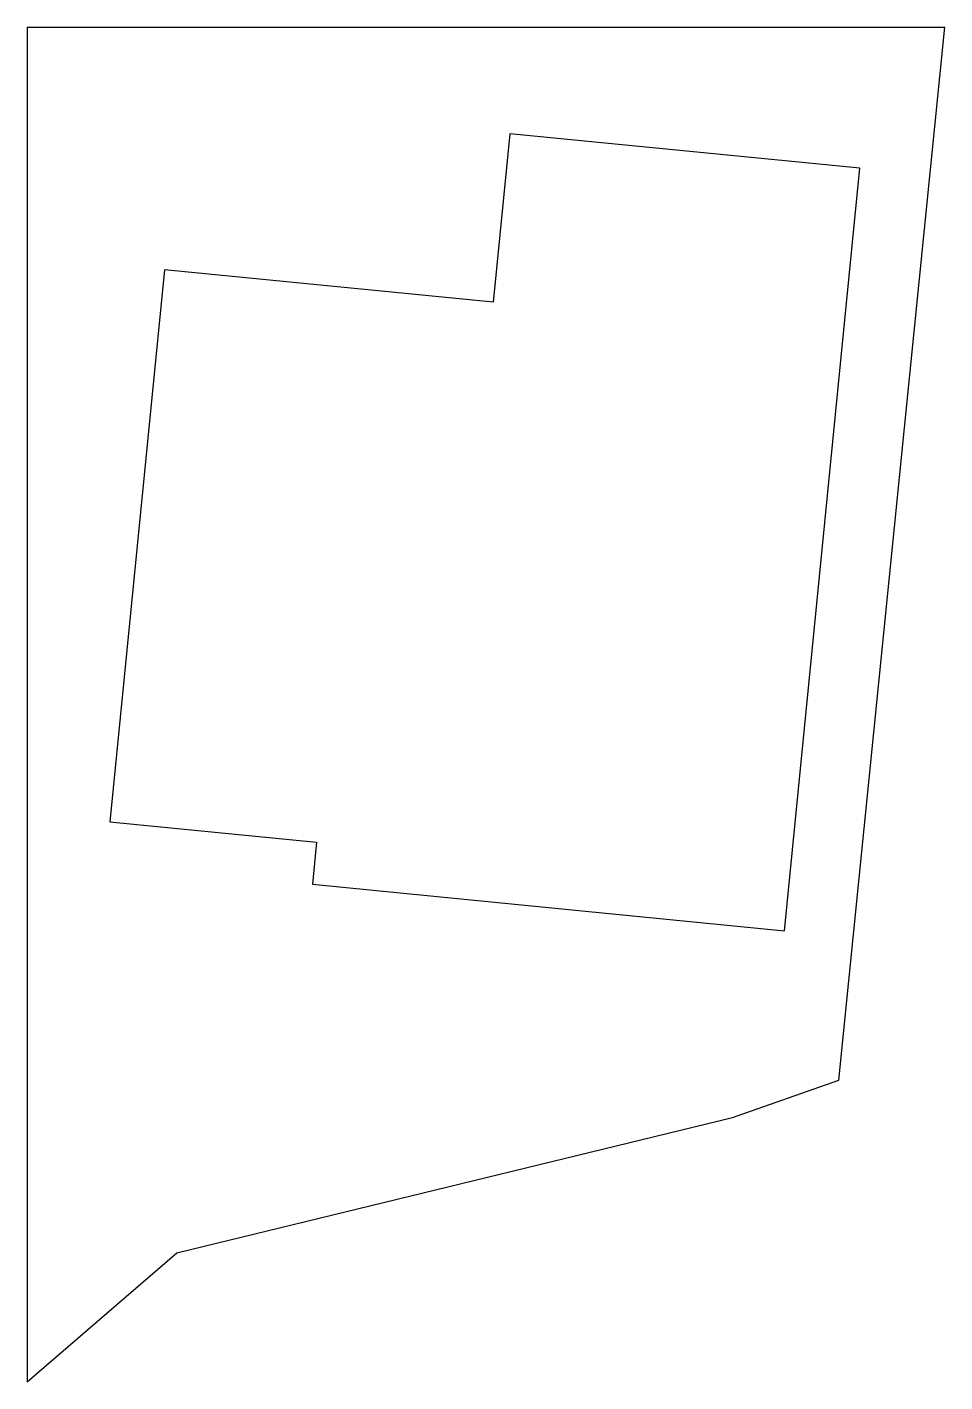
# Model space of a CAD drawing. Header units: inches. Extents: x -2903 to 3367, y -161 to 1064.
# Drawn here: x 686.19 to 699.19, y 553.39 to 572.59 of the extents above; entities that cross this region are included whole.
import ezdxf

# ---------------------------------------------------------------- set-up
doc = ezdxf.new("R2010")
doc.units = ezdxf.units.IN
doc.header["$MEASUREMENT"] = 0

msp = doc.modelspace()

# ---------------------------------------------------------------- linework, layer by layer
for p, q in [((686.192, 572.591), (686.192, 553.391)), ((686.192, 572.591), (699.192, 572.591)), ((697.692, 557.666), (699.192, 572.591)), ((696.182, 557.138), (697.692, 557.666)), ((688.312, 555.219), (696.182, 557.138)), ((686.192, 553.391), (688.312, 555.219))]:
    msp.add_line(p, q)
msp.add_lwpolyline([(697.986, 570.591), (693.03, 571.079), (692.795, 568.691), (688.137, 569.15), (687.366, 561.328), (690.292, 561.039), (690.233, 560.442), (696.921, 559.783), (697.986, 570.591)])

doc.saveas('drawing.dxf')
